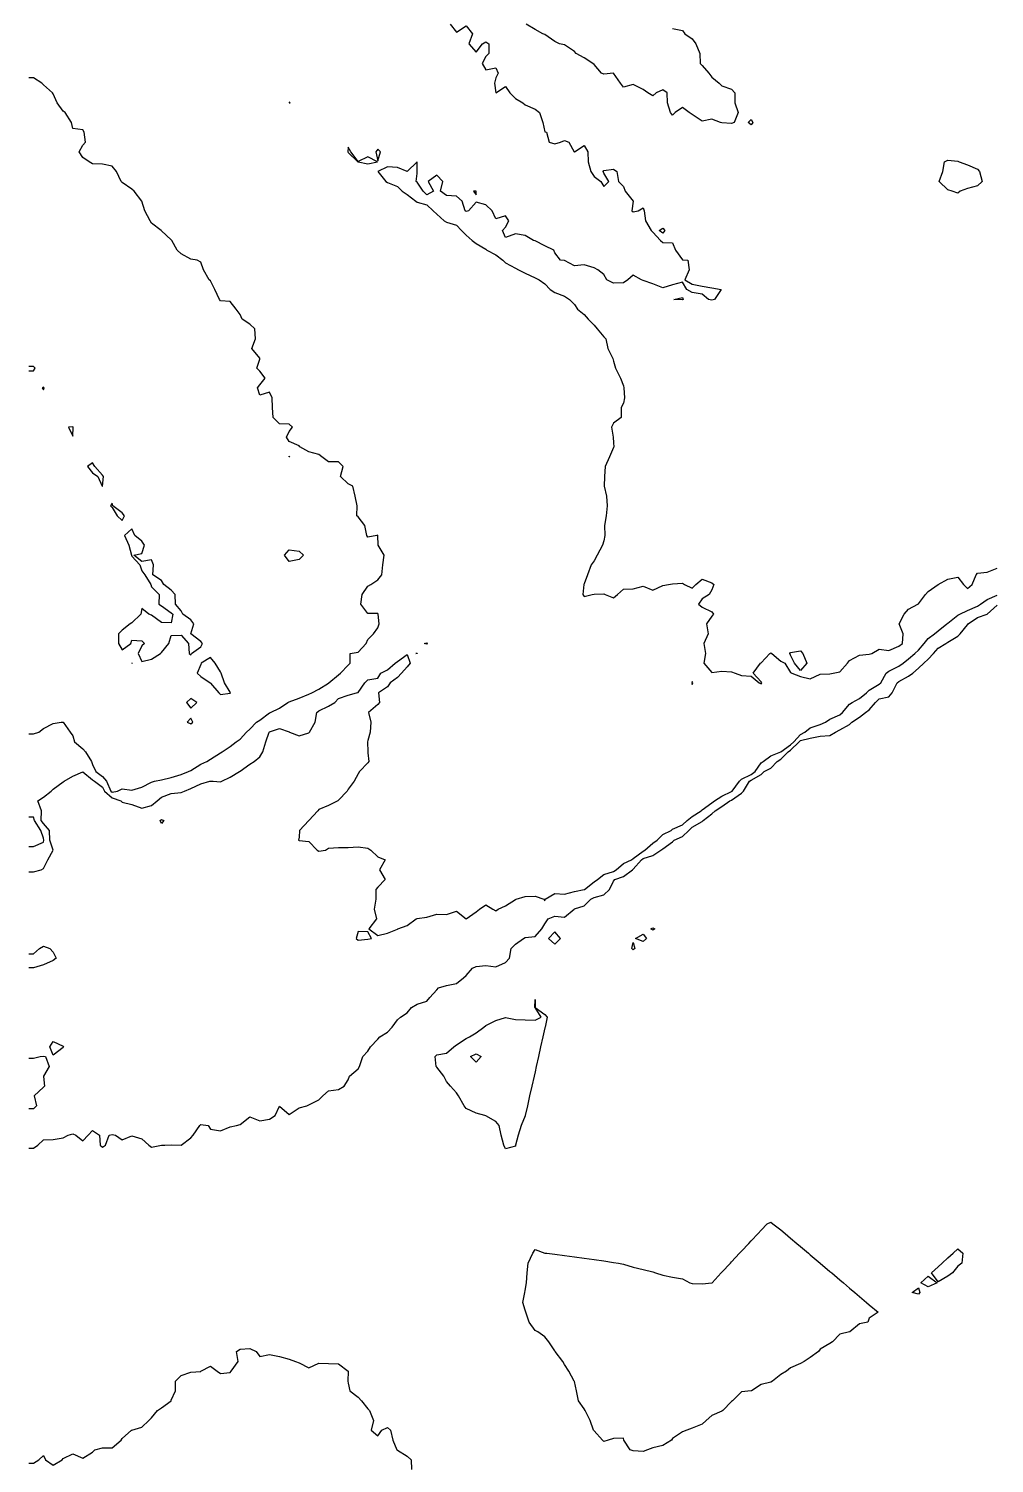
# Model space of a CAD drawing. Header units: metres. Extents: x 2681030 to 2681330, y 1246000 to 1246290.
# Drawn here: x 2681030 to 2681079.1, y 1246116.1 to 1246189 of the extents above; entities that cross this region are included whole.
import ezdxf

# ---------------------------------------------------------------- set-up
doc = ezdxf.new("R2010")
doc.units = ezdxf.units.M
doc.layers.add('BASIS_HOEHENLINIEN', color=8, linetype='Continuous')

msp = doc.modelspace()

# ---------------------------------------------------------------- linework, layer by layer
at = {"layer": 'BASIS_HOEHENLINIEN'}
for points in [[(2681051.434, 1246189.25, 0), (2681051.75, 1246188.844, 0), (2681052.25, 1246189.167, 0), (2681052.564, 1246188.75, 0), (2681052.386, 1246188.25, 0), (2681052.75, 1246187.828, 0), (2681053.086, 1246188.25, 0), (2681053.25, 1246188.343, 0), (2681053.406, 1246188.25, 0), (2681053.408, 1246187.75, 0), (2681053.25, 1246187.6, 0), (2681053.056, 1246187.25, 0), (2681053.25, 1246186.926, 0), (2681053.75, 1246187.022, 0), (2681053.87, 1246186.75, 0), (2681053.75, 1246186.509, 0), (2681053.689, 1246186.25, 0), (2681053.75, 1246185.757, 0), (2681054.25, 1246186.068, 0), (2681054.472, 1246185.75, 0), (2681054.75, 1246185.473, 0), (2681055.132, 1246185.25, 0), (2681055.25, 1246185.14, 0), (2681055.75, 1246184.929, 0), (2681055.981, 1246184.75, 0), (2681056.151, 1246184.25, 0), (2681056.25, 1246183.779, 0), (2681056.342, 1246183.75, 0), (2681056.472, 1246183.25, 0), (2681056.75, 1246183.165, 0), (2681057.038, 1246183.25, 0), (2681057.25, 1246183.334, 0), (2681057.478, 1246183.25, 0), (2681057.737, 1246182.75, 0), (2681057.75, 1246182.731, 0), (2681057.764, 1246182.75, 0), (2681058.25, 1246183.074, 0), (2681058.442, 1246182.75, 0), (2681058.459, 1246182.25, 0), (2681058.585, 1246181.75, 0), (2681058.75, 1246181.499, 0), (2681059.099, 1246181.25, 0), (2681059.25, 1246180.997, 0), (2681059.501, 1246181.25, 0), (2681059.25, 1246181.665, 0), (2681059.21, 1246181.75, 0), (2681059.25, 1246181.8, 0), (2681059.75, 1246181.868, 0), (2681059.903, 1246181.75, 0), (2681059.989, 1246181.25, 0), (2681060.25, 1246180.987, 0), (2681060.335, 1246180.75, 0), (2681060.736, 1246180.25, 0), (2681060.677, 1246179.75, 0), (2681060.75, 1246179.708, 0), (2681060.996, 1246179.75, 0), (2681061.25, 1246179.906, 0), (2681061.299, 1246179.75, 0), (2681061.366, 1246179.25, 0), (2681061.662, 1246178.75, 0), (2681061.75, 1246178.667, 0), (2681062.131, 1246178.25, 0), (2681062.25, 1246178.136, 0), (2681062.75, 1246178.135, 0), (2681062.903, 1246177.75, 0), (2681063.25, 1246177.266, 0), (2681063.53, 1246177.25, 0), (2681063.598, 1246176.75, 0), (2681063.371, 1246176.25, 0), (2681063.75, 1246176.018, 0), (2681064.25, 1246175.923, 0), (2681064.75, 1246175.845, 0), (2681065.219, 1246175.75, 0), (2681064.874, 1246175.25, 0), (2681064.75, 1246175.216, 0), (2681064.578, 1246175.25, 0), (2681064.25, 1246175.524, 0), (2681063.75, 1246175.597, 0), (2681063.47, 1246175.75, 0), (2681063.25, 1246176.12, 0), (2681062.75, 1246175.99, 0), (2681062.25, 1246175.847, 0), (2681061.75, 1246176.048, 0), (2681061.25, 1246176.213, 0), (2681061.166, 1246176.25, 0), (2681060.75, 1246176.485, 0), (2681060.476, 1246176.25, 0), (2681060.25, 1246176.089, 0), (2681059.75, 1246176.071, 0), (2681059.408, 1246176.25, 0), (2681059.25, 1246176.525, 0), (2681058.94, 1246176.75, 0), (2681058.75, 1246176.848, 0), (2681058.25, 1246177.009, 0), (2681057.75, 1246176.954, 0), (2681057.25, 1246177.221, 0), (2681057.052, 1246177.25, 0), (2681056.75, 1246177.611, 0), (2681056.699, 1246177.75, 0), (2681056.25, 1246177.976, 0), (2681055.75, 1246178.223, 0), (2681055.676, 1246178.25, 0), (2681055.25, 1246178.506, 0), (2681054.75, 1246178.59, 0), (2681054.25, 1246178.393, 0), (2681054.105, 1246178.75, 0), (2681054.25, 1246178.93, 0), (2681054.426, 1246179.25, 0), (2681054.25, 1246179.497, 0), (2681053.75, 1246179.356, 0), (2681053.57, 1246179.75, 0), (2681053.25, 1246180.068, 0), (2681052.75, 1246180.199, 0), (2681052.359, 1246179.75, 0), (2681052.25, 1246179.713, 0), (2681052.201, 1246179.75, 0), (2681052.038, 1246180.25, 0), (2681051.75, 1246180.497, 0), (2681051.25, 1246180.526, 0), (2681050.936, 1246180.75, 0), (2681051.059, 1246181.25, 0), (2681050.75, 1246181.567, 0), (2681050.32, 1246181.25, 0), (2681050.585, 1246180.75, 0), (2681050.25, 1246180.574, 0), (2681050.07, 1246180.75, 0), (2681049.75, 1246181.205, 0), (2681049.705, 1246181.25, 0), (2681049.75, 1246181.652, 0), (2681049.764, 1246181.75, 0), (2681049.754, 1246182.25, 0), (2681049.75, 1246182.251, 0), (2681049.748, 1246182.25, 0), (2681049.25, 1246181.754, 0), (2681048.75, 1246181.954, 0), (2681048.25, 1246181.986, 0), (2681047.75, 1246181.75, 0), (2681048.17, 1246181.25, 0), (2681048.25, 1246181.187, 0), (2681048.75, 1246180.99, 0), (2681048.995, 1246180.75, 0), (2681049.25, 1246180.577, 0), (2681049.685, 1246180.25, 0), (2681049.75, 1246180.188, 0), (2681050.25, 1246180.063, 0), (2681050.575, 1246179.75, 0), (2681050.75, 1246179.585, 0), (2681051.138, 1246179.25, 0), (2681051.25, 1246179.176, 0), (2681051.75, 1246179.033, 0), (2681052.015, 1246178.75, 0), (2681052.25, 1246178.515, 0), (2681052.552, 1246178.25, 0), (2681052.75, 1246178.094, 0), (2681053.25, 1246177.812, 0), (2681053.296, 1246177.75, 0), (2681053.75, 1246177.516, 0), (2681054.117, 1246177.25, 0), (2681054.25, 1246177.118, 0), (2681054.75, 1246176.846, 0), (2681054.902, 1246176.75, 0), (2681055.25, 1246176.587, 0), (2681055.75, 1246176.351, 0), (2681055.954, 1246176.25, 0), (2681056.25, 1246176.051, 0), (2681056.523, 1246175.75, 0), (2681056.75, 1246175.603, 0), (2681057.25, 1246175.422, 0), (2681057.502, 1246175.25, 0), (2681057.75, 1246174.986, 0), (2681057.912, 1246174.75, 0), (2681058.25, 1246174.478, 0), (2681058.451, 1246174.25, 0), (2681058.75, 1246173.942, 0), (2681058.914, 1246173.75, 0), (2681059.25, 1246173.353, 0), (2681059.357, 1246173.25, 0), (2681059.449, 1246172.75, 0), (2681059.709, 1246172.25, 0), (2681059.75, 1246172.112, 0), (2681059.84, 1246171.75, 0), (2681060.096, 1246171.25, 0), (2681060.25, 1246170.858, 0), (2681060.264, 1246170.75, 0), (2681060.304, 1246170.25, 0), (2681060.25, 1246169.978, 0), (2681060.127, 1246169.75, 0), (2681060.138, 1246169.25, 0), (2681059.75, 1246168.964, 0), (2681059.646, 1246168.75, 0), (2681059.725, 1246168.25, 0), (2681059.75, 1246167.955, 0), (2681059.767, 1246167.75, 0), (2681059.75, 1246167.722, 0), (2681059.534, 1246167.25, 0), (2681059.316, 1246166.75, 0), (2681059.291, 1246166.25, 0), (2681059.27, 1246165.75, 0), (2681059.385, 1246165.25, 0), (2681059.422, 1246164.75, 0), (2681059.371, 1246164.25, 0), (2681059.286, 1246163.75, 0), (2681059.307, 1246163.25, 0), (2681059.25, 1246162.976, 0), (2681059.183, 1246162.75, 0), (2681058.912, 1246162.25, 0), (2681058.75, 1246161.964, 0), (2681058.6, 1246161.75, 0), (2681058.424, 1246161.25, 0), (2681058.25, 1246160.794, 0), (2681058.236, 1246160.75, 0), (2681058.186, 1246160.25, 0), (2681058.25, 1246160.141, 0), (2681058.657, 1246160.25, 0), (2681058.75, 1246160.271, 0), (2681059.25, 1246160.278, 0), (2681059.325, 1246160.25, 0), (2681059.75, 1246160.071, 0), (2681059.945, 1246160.25, 0), (2681060.25, 1246160.509, 0), (2681060.75, 1246160.54, 0), (2681061.25, 1246160.664, 0), (2681061.75, 1246160.474, 0), (2681062.25, 1246160.707, 0), (2681062.543, 1246160.75, 0), (2681062.75, 1246160.783, 0), (2681063.25, 1246160.815, 0), (2681063.346, 1246160.75, 0), (2681063.75, 1246160.562, 0), (2681063.936, 1246160.75, 0), (2681064.25, 1246161.018, 0), (2681064.75, 1246160.847, 0), (2681064.846, 1246160.75, 0), (2681064.75, 1246160.476, 0), (2681064.608, 1246160.25, 0), (2681064.25, 1246160.031, 0), (2681064.056, 1246159.75, 0), (2681064.25, 1246159.61, 0), (2681064.75, 1246159.359, 0), (2681064.831, 1246159.25, 0), (2681064.75, 1246159.151, 0), (2681064.468, 1246158.75, 0), (2681064.563, 1246158.25, 0), (2681064.331, 1246157.75, 0), (2681064.424, 1246157.25, 0), (2681064.338, 1246156.75, 0), (2681064.75, 1246156.272, 0), (2681065.25, 1246156.34, 0), (2681065.75, 1246156.314, 0), (2681065.922, 1246156.25, 0), (2681066.25, 1246156.131, 0), (2681066.75, 1246156.091, 0), (2681067.15, 1246155.75, 0), (2681067.25, 1246155.71, 0), (2681067.279, 1246155.75, 0), (2681067.25, 1246155.809, 0), (2681066.849, 1246156.25, 0), (2681067.217, 1246156.75, 0), (2681067.25, 1246156.765, 0), (2681067.692, 1246157.25, 0), (2681067.75, 1246157.277, 0), (2681067.791, 1246157.25, 0), (2681068.25, 1246156.863, 0), (2681068.455, 1246156.75, 0), (2681068.75, 1246156.285, 0), (2681068.806, 1246156.25, 0), (2681069.25, 1246156.076, 0), (2681069.75, 1246155.962, 0), (2681070.25, 1246156.201, 0), (2681070.75, 1246156.216, 0), (2681070.912, 1246156.25, 0), (2681071.25, 1246156.313, 0), (2681071.634, 1246156.75, 0), (2681071.75, 1246156.883, 0), (2681072.25, 1246157.167, 0), (2681072.75, 1246157.204, 0), (2681072.875, 1246157.25, 0), (2681073.25, 1246157.464, 0), (2681073.75, 1246157.398, 0), (2681074.25, 1246157.618, 0), (2681074.445, 1246157.75, 0), (2681074.47, 1246158.25, 0), (2681074.27, 1246158.75, 0), (2681074.532, 1246159.25, 0), (2681074.75, 1246159.498, 0), (2681075.222, 1246159.75, 0), (2681075.25, 1246159.769, 0), (2681075.616, 1246160.25, 0), (2681075.75, 1246160.394, 0), (2681076.25, 1246160.75, 0), (2681076.25, 1246160.75, 0), (2681076.75, 1246161.025, 0), (2681077.25, 1246161.121, 0), (2681077.537, 1246160.75, 0), (2681077.75, 1246160.556, 0), (2681077.978, 1246160.75, 0), (2681078.182, 1246161.25, 0), (2681078.25, 1246161.339, 0), (2681078.75, 1246161.376, 0), (2681079.25, 1246161.578, 0)], [(2681065.875, 1246184.25, 0), (2681065.75, 1246184.194, 0), (2681065.25, 1246184.23, 0), (2681065.183, 1246184.25, 0), (2681064.75, 1246184.417, 0), (2681064.25, 1246184.311, 0), (2681063.75, 1246184.652, 0), (2681063.587, 1246184.75, 0), (2681063.25, 1246185.012, 0), (2681062.872, 1246184.75, 0), (2681062.75, 1246184.62, 0), (2681062.633, 1246184.75, 0), (2681062.48, 1246185.25, 0), (2681062.466, 1246185.75, 0), (2681062.25, 1246185.899, 0), (2681061.913, 1246185.75, 0), (2681061.75, 1246185.609, 0), (2681061.485, 1246185.75, 0), (2681061.25, 1246185.927, 0), (2681060.75, 1246186.186, 0), (2681060.25, 1246186.042, 0), (2681060.09, 1246186.25, 0), (2681059.75, 1246186.75, 0), (2681059.25, 1246186.71, 0), (2681059.123, 1246186.75, 0), (2681058.75, 1246187.193, 0), (2681058.685, 1246187.25, 0), (2681058.25, 1246187.531, 0), (2681057.843, 1246187.75, 0), (2681057.75, 1246187.852, 0), (2681057.25, 1246188.193, 0), (2681056.996, 1246188.25, 0), (2681056.75, 1246188.373, 0), (2681056.25, 1246188.716, 0), (2681056.144, 1246188.75, 0), (2681055.75, 1246188.983, 0), (2681055.294, 1246189.25, 0)], [(2681062.75, 1246189.018, 0), (2681063.25, 1246188.917, 0), (2681063.377, 1246188.75, 0), (2681063.75, 1246188.497, 0), (2681063.924, 1246188.25, 0), (2681064.138, 1246187.75, 0), (2681064.141, 1246187.25, 0), (2681064.25, 1246187.136, 0), (2681064.589, 1246186.75, 0), (2681064.75, 1246186.549, 0), (2681065.115, 1246186.25, 0), (2681065.25, 1246186.105, 0), (2681065.75, 1246185.933, 0), (2681065.909, 1246185.75, 0), (2681065.92, 1246185.25, 0), (2681066.09, 1246184.75, 0), (2681065.875, 1246184.25, 0)], [(2681030, 1246153.167, 0), (2681030.25, 1246153.167, 0), (2681030.508, 1246153.25, 0), (2681030.75, 1246153.439, 0), (2681031.25, 1246153.682, 0), (2681031.653, 1246153.75, 0), (2681031.75, 1246153.754, 0), (2681031.753, 1246153.75, 0), (2681032.102, 1246153.25, 0), (2681032.25, 1246153.052, 0), (2681032.329, 1246152.75, 0), (2681032.75, 1246152.403, 0), (2681032.888, 1246152.25, 0), (2681033.194, 1246151.75, 0), (2681033.25, 1246151.609, 0), (2681033.41, 1246151.25, 0), (2681033.75, 1246150.991, 0), (2681033.955, 1246150.75, 0), (2681034.181, 1246150.25, 0), (2681034.25, 1246150.191, 0), (2681034.524, 1246150.25, 0), (2681034.75, 1246150.366, 0), (2681035.25, 1246150.29, 0), (2681035.75, 1246150.458, 0), (2681036.25, 1246150.707, 0), (2681036.402, 1246150.75, 0), (2681036.75, 1246150.828, 0), (2681037.25, 1246150.936, 0), (2681037.75, 1246151.086, 0), (2681038.136, 1246151.25, 0), (2681038.25, 1246151.305, 0), (2681038.75, 1246151.611, 0), (2681039.065, 1246151.75, 0), (2681039.25, 1246151.875, 0), (2681039.75, 1246152.194, 0), (2681039.835, 1246152.25, 0), (2681040.25, 1246152.524, 0), (2681040.56, 1246152.75, 0), (2681040.75, 1246152.896, 0), (2681041.08, 1246153.25, 0), (2681041.25, 1246153.398, 0), (2681041.594, 1246153.75, 0), (2681041.75, 1246153.858, 0), (2681042.25, 1246154.233, 0), (2681042.292, 1246154.25, 0), (2681042.75, 1246154.474, 0), (2681043.187, 1246154.75, 0), (2681043.25, 1246154.793, 0), (2681043.75, 1246154.981, 0), (2681044.25, 1246155.182, 0), (2681044.397, 1246155.25, 0), (2681044.75, 1246155.441, 0), (2681045.25, 1246155.737, 0), (2681045.272, 1246155.75, 0), (2681045.75, 1246156.162, 0), (2681045.859, 1246156.25, 0), (2681046.25, 1246156.645, 0), (2681046.353, 1246156.75, 0), (2681046.357, 1246157.25, 0), (2681046.75, 1246157.322, 0), (2681047.161, 1246157.75, 0), (2681047.25, 1246157.954, 0), (2681047.541, 1246158.25, 0), (2681047.75, 1246158.547, 0), (2681047.823, 1246158.75, 0), (2681047.771, 1246159.25, 0), (2681047.75, 1246159.275, 0), (2681047.25, 1246159.288, 0), (2681046.897, 1246159.75, 0), (2681046.961, 1246160.25, 0), (2681047.25, 1246160.676, 0), (2681047.399, 1246160.75, 0), (2681047.75, 1246160.985, 0), (2681047.96, 1246161.25, 0), (2681048.005, 1246161.75, 0), (2681048.073, 1246162.25, 0), (2681047.77, 1246162.75, 0), (2681047.755, 1246163.25, 0), (2681047.75, 1246163.257, 0), (2681047.714, 1246163.25, 0), (2681047.25, 1246163.157, 0), (2681047.189, 1246163.25, 0), (2681047.089, 1246163.75, 0), (2681046.75, 1246164.191, 0), (2681046.68, 1246164.25, 0), (2681046.713, 1246164.75, 0), (2681046.598, 1246165.25, 0), (2681046.48, 1246165.75, 0), (2681046.25, 1246165.876, 0), (2681045.864, 1246166.25, 0), (2681046.001, 1246166.75, 0), (2681045.75, 1246166.985, 0), (2681045.25, 1246166.993, 0), (2681044.9, 1246167.25, 0), (2681044.75, 1246167.369, 0), (2681044.25, 1246167.502, 0), (2681043.785, 1246167.75, 0), (2681043.75, 1246167.804, 0), (2681043.25, 1246168.031, 0), (2681043.111, 1246168.25, 0), (2681043.25, 1246168.533, 0), (2681043.416, 1246168.75, 0), (2681043.25, 1246168.91, 0), (2681042.75, 1246168.93, 0), (2681042.425, 1246169.25, 0), (2681042.397, 1246169.75, 0), (2681042.375, 1246170.25, 0), (2681042.25, 1246170.529, 0), (2681041.75, 1246170.385, 0), (2681041.644, 1246170.75, 0), (2681041.75, 1246170.901, 0), (2681042.027, 1246171.25, 0), (2681041.75, 1246171.609, 0), (2681041.61, 1246171.75, 0), (2681041.75, 1246172.215, 0), (2681041.757, 1246172.25, 0), (2681041.75, 1246172.266, 0), (2681041.345, 1246172.75, 0), (2681041.54, 1246173.25, 0), (2681041.506, 1246173.75, 0), (2681041.25, 1246173.994, 0), (2681040.851, 1246174.25, 0), (2681040.75, 1246174.488, 0), (2681040.546, 1246174.75, 0), (2681040.25, 1246175.137, 0), (2681039.75, 1246175.17, 0), (2681039.704, 1246175.25, 0), (2681039.467, 1246175.75, 0), (2681039.25, 1246176.188, 0), (2681039.172, 1246176.25, 0), (2681038.893, 1246176.75, 0), (2681038.75, 1246177.138, 0), (2681038.565, 1246177.25, 0), (2681038.25, 1246177.304, 0), (2681037.75, 1246177.574, 0), (2681037.546, 1246177.75, 0), (2681037.274, 1246178.25, 0), (2681037.25, 1246178.273, 0), (2681036.75, 1246178.742, 0), (2681036.74, 1246178.75, 0), (2681036.25, 1246179.126, 0), (2681036.172, 1246179.25, 0), (2681035.899, 1246179.75, 0), (2681035.751, 1246180.25, 0), (2681035.75, 1246180.253, 0), (2681035.368, 1246180.75, 0), (2681035.25, 1246180.862, 0), (2681034.75, 1246181.195, 0), (2681034.696, 1246181.25, 0), (2681034.466, 1246181.75, 0), (2681034.25, 1246182.026, 0), (2681033.75, 1246182.131, 0), (2681033.25, 1246182.148, 0), (2681033.071, 1246182.25, 0), (2681032.75, 1246182.473, 0), (2681032.574, 1246182.75, 0), (2681032.75, 1246183.096, 0), (2681032.897, 1246183.25, 0), (2681032.815, 1246183.75, 0), (2681032.75, 1246183.876, 0), (2681032.25, 1246183.941, 0), (2681032.181, 1246184.25, 0), (2681031.855, 1246184.75, 0), (2681031.75, 1246184.825, 0), (2681031.44, 1246185.25, 0), (2681031.25, 1246185.708, 0), (2681031.204, 1246185.75, 0), (2681030.75, 1246186.158, 0), (2681030.669, 1246186.25, 0), (2681030.25, 1246186.516, 0), (2681030, 1246186.516, 0)], [(2681043.25, 1246185.238, 0), (2681043.297, 1246185.25, 0), (2681043.25, 1246185.275, 0), (2681043.24, 1246185.25, 0), (2681043.25, 1246185.238, 0)], [(2681066.833, 1246184.25, 0), (2681066.75, 1246184.128, 0), (2681066.589, 1246184.25, 0), (2681066.75, 1246184.399, 0), (2681066.833, 1246184.25, 0)], [(2681047.25, 1246182.15, 0), (2681047.735, 1246182.25, 0), (2681047.25, 1246182.493, 0), (2681046.75, 1246182.27, 0), (2681046.377, 1246182.75, 0), (2681046.25, 1246182.987, 0), (2681046.225, 1246182.75, 0), (2681046.25, 1246182.724, 0), (2681046.747, 1246182.25, 0), (2681046.75, 1246182.247, 0), (2681047.25, 1246182.15, 0)], [(2681047.75, 1246182.303, 0), (2681047.899, 1246182.75, 0), (2681047.75, 1246182.884, 0), (2681047.654, 1246182.75, 0), (2681047.75, 1246182.303, 0)], [(2681077.366, 1246180.75, 0), (2681077.25, 1246180.651, 0), (2681076.972, 1246180.75, 0), (2681076.75, 1246180.828, 0), (2681076.312, 1246181.25, 0), (2681076.493, 1246181.75, 0), (2681076.567, 1246182.25, 0), (2681076.75, 1246182.332, 0), (2681077.25, 1246182.282, 0), (2681077.318, 1246182.25, 0), (2681077.75, 1246182.085, 0), (2681078.25, 1246181.867, 0), (2681078.347, 1246181.75, 0), (2681078.485, 1246181.25, 0), (2681078.25, 1246181.024, 0), (2681077.75, 1246180.884, 0), (2681077.366, 1246180.75, 0)], [(2681052.75, 1246180.568, 0), (2681052.764, 1246180.75, 0), (2681052.75, 1246180.762, 0), (2681052.627, 1246180.75, 0), (2681052.75, 1246180.568, 0)], [(2681062.345, 1246178.75, 0), (2681062.25, 1246178.62, 0), (2681062.071, 1246178.75, 0), (2681062.25, 1246178.878, 0), (2681062.345, 1246178.75, 0)], [(2681063.29, 1246175.25, 0), (2681063.25, 1246175.221, 0), (2681062.806, 1246175.25, 0), (2681063.25, 1246175.35, 0), (2681063.29, 1246175.25, 0)], [(2681030, 1246171.622, 0), (2681030.25, 1246171.622, 0), (2681030.322, 1246171.75, 0), (2681030.25, 1246171.836, 0), (2681030, 1246171.836, 0)], [(2681030.75, 1246170.65, 0), (2681030.789, 1246170.75, 0), (2681030.75, 1246170.791, 0), (2681030.684, 1246170.75, 0), (2681030.75, 1246170.65, 0)], [(2681032.25, 1246168.292, 0), (2681032.265, 1246168.75, 0), (2681032.25, 1246168.764, 0), (2681032.019, 1246168.75, 0), (2681032.25, 1246168.292, 0)], [(2681033.75, 1246165.745, 0), (2681033.752, 1246165.75, 0), (2681033.797, 1246166.25, 0), (2681033.75, 1246166.312, 0), (2681033.368, 1246166.75, 0), (2681033.25, 1246166.935, 0), (2681032.996, 1246166.75, 0), (2681033.25, 1246166.43, 0), (2681033.525, 1246166.25, 0), (2681033.742, 1246165.75, 0), (2681033.75, 1246165.745, 0)], [(2681043.273, 1246167.25, 0), (2681043.25, 1246167.239, 0), (2681043.244, 1246167.25, 0), (2681043.25, 1246167.275, 0), (2681043.273, 1246167.25, 0)], [(2681034.75, 1246164.001, 0), (2681034.865, 1246164.25, 0), (2681034.75, 1246164.404, 0), (2681034.286, 1246164.75, 0), (2681034.25, 1246164.886, 0), (2681034.159, 1246164.75, 0), (2681034.25, 1246164.674, 0), (2681034.497, 1246164.25, 0), (2681034.75, 1246164.001, 0)], [(2681038.25, 1246157.178, 0), (2681038.287, 1246157.25, 0), (2681038.75, 1246157.577, 0), (2681038.846, 1246157.75, 0), (2681038.75, 1246157.852, 0), (2681038.254, 1246158.25, 0), (2681038.396, 1246158.75, 0), (2681038.25, 1246158.95, 0), (2681037.834, 1246159.25, 0), (2681037.75, 1246159.414, 0), (2681037.463, 1246159.75, 0), (2681037.447, 1246160.25, 0), (2681037.25, 1246160.469, 0), (2681036.872, 1246160.75, 0), (2681036.75, 1246160.965, 0), (2681036.318, 1246161.25, 0), (2681036.354, 1246161.75, 0), (2681036.25, 1246162.004, 0), (2681035.75, 1246161.93, 0), (2681035.349, 1246162.25, 0), (2681035.75, 1246162.327, 0), (2681035.897, 1246162.75, 0), (2681035.75, 1246162.965, 0), (2681035.395, 1246163.25, 0), (2681035.25, 1246163.58, 0), (2681034.876, 1246163.25, 0), (2681035.091, 1246162.75, 0), (2681035.226, 1246162.25, 0), (2681035.25, 1246162.199, 0), (2681035.648, 1246161.75, 0), (2681035.75, 1246161.446, 0), (2681035.905, 1246161.25, 0), (2681036.213, 1246160.75, 0), (2681036.25, 1246160.628, 0), (2681036.641, 1246160.25, 0), (2681036.62, 1246159.75, 0), (2681036.75, 1246159.674, 0), (2681037.25, 1246159.31, 0), (2681037.336, 1246159.25, 0), (2681037.25, 1246158.812, 0), (2681036.75, 1246158.816, 0), (2681036.25, 1246159.197, 0), (2681036.11, 1246159.25, 0), (2681035.75, 1246159.527, 0), (2681035.703, 1246159.25, 0), (2681035.25, 1246158.803, 0), (2681035.165, 1246158.75, 0), (2681034.75, 1246158.436, 0), (2681034.569, 1246158.25, 0), (2681034.567, 1246157.75, 0), (2681034.75, 1246157.427, 0), (2681035.192, 1246157.75, 0), (2681035.25, 1246157.921, 0), (2681035.75, 1246157.887, 0), (2681035.889, 1246157.75, 0), (2681035.75, 1246157.642, 0), (2681035.562, 1246157.25, 0), (2681035.75, 1246156.833, 0), (2681036.25, 1246156.95, 0), (2681036.707, 1246157.25, 0), (2681036.75, 1246157.296, 0), (2681037.132, 1246157.75, 0), (2681037.25, 1246158.159, 0), (2681037.75, 1246158.183, 0), (2681038.131, 1246157.75, 0), (2681038.165, 1246157.25, 0), (2681038.25, 1246157.178, 0)], [(2681043.978, 1246162.25, 0), (2681043.75, 1246162.034, 0), (2681043.25, 1246161.923, 0), (2681043.004, 1246162.25, 0), (2681043.25, 1246162.518, 0), (2681043.75, 1246162.455, 0), (2681043.978, 1246162.25, 0)], [(2681030, 1246146.138, 0), (2681030.25, 1246146.138, 0), (2681030.627, 1246146.25, 0), (2681030.75, 1246146.306, 0), (2681030.969, 1246146.75, 0), (2681031.239, 1246147.25, 0), (2681031.073, 1246147.75, 0), (2681031.055, 1246148.25, 0), (2681030.75, 1246148.598, 0), (2681030.637, 1246148.75, 0), (2681030.652, 1246149.25, 0), (2681030.469, 1246149.75, 0), (2681030.75, 1246149.937, 0), (2681031.14, 1246150.25, 0), (2681031.25, 1246150.353, 0), (2681031.75, 1246150.718, 0), (2681031.808, 1246150.75, 0), (2681032.25, 1246151.017, 0), (2681032.75, 1246151.221, 0), (2681033.25, 1246150.815, 0), (2681033.342, 1246150.75, 0), (2681033.75, 1246150.443, 0), (2681033.852, 1246150.25, 0), (2681034.25, 1246149.909, 0), (2681034.688, 1246149.75, 0), (2681034.75, 1246149.692, 0), (2681035.25, 1246149.563, 0), (2681035.75, 1246149.383, 0), (2681036.25, 1246149.512, 0), (2681036.542, 1246149.75, 0), (2681036.75, 1246149.938, 0), (2681037.25, 1246150.124, 0), (2681037.75, 1246150.177, 0), (2681037.929, 1246150.25, 0), (2681038.25, 1246150.389, 0), (2681038.75, 1246150.623, 0), (2681039.212, 1246150.75, 0), (2681039.25, 1246150.758, 0), (2681039.377, 1246150.75, 0), (2681039.75, 1246150.72, 0), (2681039.83, 1246150.75, 0), (2681040.25, 1246150.955, 0), (2681040.722, 1246151.25, 0), (2681040.75, 1246151.269, 0), (2681041.25, 1246151.611, 0), (2681041.46, 1246151.75, 0), (2681041.75, 1246151.987, 0), (2681041.915, 1246152.25, 0), (2681042.064, 1246152.75, 0), (2681042.235, 1246153.25, 0), (2681042.25, 1246153.265, 0), (2681042.75, 1246153.437, 0), (2681043.25, 1246153.256, 0), (2681043.265, 1246153.25, 0), (2681043.75, 1246153.067, 0), (2681044.25, 1246153.218, 0), (2681044.273, 1246153.25, 0), (2681044.566, 1246153.75, 0), (2681044.662, 1246154.25, 0), (2681044.75, 1246154.327, 0), (2681045.25, 1246154.564, 0), (2681045.575, 1246154.75, 0), (2681045.75, 1246154.957, 0), (2681046.25, 1246155.131, 0), (2681046.669, 1246155.25, 0), (2681046.75, 1246155.271, 0), (2681047.092, 1246155.75, 0), (2681047.25, 1246155.901, 0), (2681047.75, 1246155.992, 0), (2681047.915, 1246156.25, 0), (2681048.25, 1246156.42, 0), (2681048.638, 1246156.75, 0), (2681048.75, 1246156.835, 0), (2681049.25, 1246157.187, 0), (2681049.4, 1246156.75, 0), (2681049.25, 1246156.574, 0), (2681048.957, 1246156.25, 0), (2681048.75, 1246156.018, 0), (2681048.38, 1246155.75, 0), (2681048.25, 1246155.553, 0), (2681047.797, 1246155.25, 0), (2681047.842, 1246154.75, 0), (2681047.75, 1246154.656, 0), (2681047.29, 1246154.25, 0), (2681047.399, 1246153.75, 0), (2681047.366, 1246153.25, 0), (2681047.25, 1246152.826, 0), (2681047.228, 1246152.75, 0), (2681047.245, 1246152.25, 0), (2681047.25, 1246152.198, 0), (2681047.294, 1246151.75, 0), (2681047.25, 1246151.683, 0), (2681046.822, 1246151.25, 0), (2681046.75, 1246151.13, 0), (2681046.559, 1246150.75, 0), (2681046.25, 1246150.342, 0), (2681046.2, 1246150.25, 0), (2681045.75, 1246149.791, 0), (2681045.719, 1246149.75, 0), (2681045.25, 1246149.525, 0), (2681044.75, 1246149.306, 0), (2681044.698, 1246149.25, 0), (2681044.25, 1246148.758, 0), (2681044.242, 1246148.75, 0), (2681043.768, 1246148.25, 0), (2681043.75, 1246147.911, 0), (2681043.723, 1246147.75, 0), (2681043.75, 1246147.738, 0), (2681044.25, 1246147.688, 0), (2681044.667, 1246147.25, 0), (2681044.75, 1246147.187, 0), (2681045.095, 1246147.25, 0), (2681045.25, 1246147.343, 0), (2681045.75, 1246147.38, 0), (2681046.25, 1246147.388, 0), (2681046.75, 1246147.423, 0), (2681047.25, 1246147.355, 0), (2681047.399, 1246147.25, 0), (2681047.75, 1246146.907, 0), (2681048.129, 1246146.75, 0), (2681047.842, 1246146.25, 0), (2681048.134, 1246145.75, 0), (2681047.75, 1246145.367, 0), (2681047.656, 1246145.25, 0), (2681047.651, 1246144.75, 0), (2681047.562, 1246144.25, 0), (2681047.694, 1246143.75, 0), (2681047.298, 1246143.25, 0), (2681047.75, 1246142.9, 0), (2681048.25, 1246143.026, 0), (2681048.75, 1246143.236, 0), (2681048.774, 1246143.25, 0), (2681049.25, 1246143.423, 0), (2681049.714, 1246143.75, 0), (2681049.75, 1246143.778, 0), (2681050.25, 1246143.836, 0), (2681050.75, 1246143.998, 0), (2681051.25, 1246143.967, 0), (2681051.75, 1246144.149, 0), (2681052.25, 1246143.756, 0), (2681052.75, 1246144.11, 0), (2681052.934, 1246144.25, 0), (2681053.25, 1246144.465, 0), (2681053.604, 1246144.25, 0), (2681053.75, 1246144.168, 0), (2681053.874, 1246144.25, 0), (2681054.25, 1246144.408, 0), (2681054.75, 1246144.734, 0), (2681054.793, 1246144.75, 0), (2681055.25, 1246144.885, 0), (2681055.75, 1246144.905, 0), (2681056.198, 1246144.75, 0), (2681056.25, 1246144.678, 0), (2681056.272, 1246144.75, 0), (2681056.75, 1246145.048, 0), (2681057.25, 1246145.013, 0), (2681057.75, 1246145.14, 0), (2681058.25, 1246145.24, 0), (2681058.265, 1246145.25, 0), (2681058.75, 1246145.63, 0), (2681058.933, 1246145.75, 0), (2681059.25, 1246146.012, 0), (2681059.75, 1246146.165, 0), (2681059.883, 1246146.25, 0), (2681060.25, 1246146.57, 0), (2681060.66, 1246146.75, 0), (2681060.75, 1246146.828, 0), (2681061.25, 1246147.203, 0), (2681061.336, 1246147.25, 0), (2681061.75, 1246147.608, 0), (2681061.963, 1246147.75, 0), (2681062.25, 1246148.05, 0), (2681062.677, 1246148.25, 0), (2681062.75, 1246148.313, 0), (2681063.25, 1246148.537, 0), (2681063.483, 1246148.75, 0), (2681063.75, 1246148.965, 0), (2681064.206, 1246149.25, 0), (2681064.25, 1246149.296, 0), (2681064.75, 1246149.66, 0), (2681064.881, 1246149.75, 0), (2681065.25, 1246149.996, 0), (2681065.75, 1246150.234, 0), (2681065.769, 1246150.25, 0), (2681066.146, 1246150.75, 0), (2681066.25, 1246150.856, 0), (2681066.75, 1246151.095, 0), (2681066.942, 1246151.25, 0), (2681067.25, 1246151.692, 0), (2681067.361, 1246151.75, 0), (2681067.75, 1246152.035, 0), (2681068.25, 1246152.244, 0), (2681068.256, 1246152.25, 0), (2681068.75, 1246152.597, 0), (2681068.913, 1246152.75, 0), (2681069.25, 1246153.129, 0), (2681069.48, 1246153.25, 0), (2681069.75, 1246153.462, 0), (2681070.25, 1246153.63, 0), (2681070.521, 1246153.75, 0), (2681070.75, 1246153.913, 0), (2681071.25, 1246154.127, 0), (2681071.393, 1246154.25, 0), (2681071.75, 1246154.677, 0), (2681071.871, 1246154.75, 0), (2681072.25, 1246154.952, 0), (2681072.6, 1246155.25, 0), (2681072.75, 1246155.374, 0), (2681073.25, 1246155.683, 0), (2681073.329, 1246155.75, 0), (2681073.608, 1246156.25, 0), (2681073.75, 1246156.352, 0), (2681074.25, 1246156.597, 0), (2681074.481, 1246156.75, 0), (2681074.75, 1246156.972, 0), (2681075.061, 1246157.25, 0), (2681075.25, 1246157.414, 0), (2681075.545, 1246157.75, 0), (2681075.75, 1246158.007, 0), (2681076.074, 1246158.25, 0), (2681076.25, 1246158.392, 0), (2681076.698, 1246158.75, 0), (2681076.75, 1246158.787, 0), (2681077.25, 1246159.188, 0), (2681077.348, 1246159.25, 0), (2681077.75, 1246159.436, 0), (2681078.25, 1246159.659, 0), (2681078.407, 1246159.75, 0), (2681078.75, 1246159.99, 0), (2681079.25, 1246160.214, 0)], [(2681030, 1246132.087, 0), (2681030.25, 1246132.087, 0), (2681030.469, 1246132.25, 0), (2681030.75, 1246132.524, 0), (2681031.25, 1246132.537, 0), (2681031.75, 1246132.619, 0), (2681032.002, 1246132.75, 0), (2681032.25, 1246132.821, 0), (2681032.404, 1246132.75, 0), (2681032.75, 1246132.465, 0), (2681033.02, 1246132.75, 0), (2681033.25, 1246132.985, 0), (2681033.606, 1246132.75, 0), (2681033.627, 1246132.25, 0), (2681033.75, 1246132.149, 0), (2681033.898, 1246132.25, 0), (2681034.09, 1246132.75, 0), (2681034.25, 1246132.797, 0), (2681034.418, 1246132.75, 0), (2681034.75, 1246132.522, 0), (2681035.25, 1246132.727, 0), (2681035.75, 1246132.576, 0), (2681036.114, 1246132.25, 0), (2681036.25, 1246132.139, 0), (2681036.75, 1246132.238, 0), (2681036.93, 1246132.25, 0), (2681037.25, 1246132.269, 0), (2681037.75, 1246132.253, 0), (2681038.25, 1246132.626, 0), (2681038.359, 1246132.75, 0), (2681038.7, 1246133.25, 0), (2681038.75, 1246133.294, 0), (2681039.132, 1246133.25, 0), (2681039.25, 1246133.062, 0), (2681039.75, 1246132.98, 0), (2681040.25, 1246133.176, 0), (2681040.569, 1246133.25, 0), (2681040.75, 1246133.297, 0), (2681041.25, 1246133.684, 0), (2681041.75, 1246133.486, 0), (2681042.25, 1246133.576, 0), (2681042.543, 1246133.75, 0), (2681042.75, 1246134.232, 0), (2681043.25, 1246133.813, 0), (2681043.75, 1246134.138, 0), (2681044.14, 1246134.25, 0), (2681044.25, 1246134.302, 0), (2681044.75, 1246134.557, 0), (2681044.966, 1246134.75, 0), (2681045.25, 1246135.012, 0), (2681045.75, 1246135.07, 0), (2681046.047, 1246135.25, 0), (2681046.25, 1246135.572, 0), (2681046.31, 1246135.75, 0), (2681046.75, 1246136.126, 0), (2681046.826, 1246136.25, 0), (2681046.999, 1246136.75, 0), (2681047.25, 1246137.03, 0), (2681047.38, 1246137.25, 0), (2681047.75, 1246137.63, 0), (2681047.857, 1246137.75, 0), (2681048.25, 1246137.998, 0), (2681048.485, 1246138.25, 0), (2681048.75, 1246138.625, 0), (2681048.913, 1246138.75, 0), (2681049.25, 1246138.971, 0), (2681049.476, 1246139.25, 0), (2681049.75, 1246139.408, 0), (2681050.25, 1246139.573, 0), (2681050.405, 1246139.75, 0), (2681050.75, 1246140.143, 0), (2681050.849, 1246140.25, 0), (2681051.25, 1246140.372, 0), (2681051.75, 1246140.46, 0), (2681052.11, 1246140.75, 0), (2681052.25, 1246140.867, 0), (2681052.573, 1246141.25, 0), (2681052.75, 1246141.336, 0), (2681053.25, 1246141.378, 0), (2681053.75, 1246141.315, 0), (2681054.25, 1246141.537, 0), (2681054.461, 1246141.75, 0), (2681054.539, 1246142.25, 0), (2681054.75, 1246142.472, 0), (2681055.168, 1246142.75, 0), (2681055.25, 1246142.799, 0), (2681055.75, 1246142.855, 0), (2681056.091, 1246143.25, 0), (2681056.25, 1246143.506, 0), (2681056.416, 1246143.75, 0), (2681056.75, 1246143.885, 0), (2681057.25, 1246143.844, 0), (2681057.738, 1246144.25, 0), (2681057.75, 1246144.259, 0), (2681058.25, 1246144.421, 0), (2681058.588, 1246144.75, 0), (2681058.75, 1246144.842, 0), (2681059.25, 1246144.972, 0), (2681059.531, 1246145.25, 0), (2681059.75, 1246145.675, 0), (2681059.816, 1246145.75, 0), (2681060.25, 1246145.91, 0), (2681060.705, 1246146.25, 0), (2681060.75, 1246146.273, 0), (2681061.173, 1246146.75, 0), (2681061.25, 1246146.815, 0), (2681061.75, 1246146.973, 0), (2681062.152, 1246147.25, 0), (2681062.25, 1246147.315, 0), (2681062.75, 1246147.669, 0), (2681062.832, 1246147.75, 0), (2681063.25, 1246147.939, 0), (2681063.572, 1246148.25, 0), (2681063.75, 1246148.414, 0), (2681064.25, 1246148.702, 0), (2681064.296, 1246148.75, 0), (2681064.75, 1246149.089, 0), (2681064.914, 1246149.25, 0), (2681065.25, 1246149.459, 0), (2681065.662, 1246149.75, 0), (2681065.75, 1246149.796, 0), (2681066.25, 1246150.148, 0), (2681066.359, 1246150.25, 0), (2681066.658, 1246150.75, 0), (2681066.75, 1246150.804, 0), (2681067.25, 1246151.102, 0), (2681067.406, 1246151.25, 0), (2681067.75, 1246151.424, 0), (2681068.068, 1246151.75, 0), (2681068.25, 1246151.877, 0), (2681068.629, 1246152.25, 0), (2681068.75, 1246152.335, 0), (2681069.19, 1246152.75, 0), (2681069.25, 1246152.818, 0), (2681069.75, 1246152.946, 0), (2681070.25, 1246153.039, 0), (2681070.75, 1246153.082, 0), (2681071.024, 1246153.25, 0), (2681071.25, 1246153.368, 0), (2681071.75, 1246153.639, 0), (2681071.868, 1246153.75, 0), (2681072.25, 1246154.011, 0), (2681072.562, 1246154.25, 0), (2681072.75, 1246154.386, 0), (2681073.059, 1246154.75, 0), (2681073.25, 1246154.937, 0), (2681073.75, 1246155.038, 0), (2681073.922, 1246155.25, 0), (2681074.17, 1246155.75, 0), (2681074.25, 1246155.825, 0), (2681074.75, 1246156.087, 0), (2681074.959, 1246156.25, 0), (2681075.25, 1246156.493, 0), (2681075.516, 1246156.75, 0), (2681075.75, 1246156.953, 0), (2681076.011, 1246157.25, 0), (2681076.25, 1246157.514, 0), (2681076.638, 1246157.75, 0), (2681076.75, 1246157.827, 0), (2681077.25, 1246158.126, 0), (2681077.368, 1246158.25, 0), (2681077.75, 1246158.711, 0), (2681077.782, 1246158.75, 0), (2681078.25, 1246159.081, 0), (2681078.743, 1246159.25, 0), (2681078.75, 1246159.252, 0), (2681079.25, 1246159.709, 0)], [(2681049.753, 1246157.25, 0), (2681049.75, 1246157.246, 0), (2681049.686, 1246157.25, 0), (2681049.75, 1246157.271, 0), (2681049.753, 1246157.25, 0)], [(2681050.274, 1246157.75, 0), (2681050.25, 1246157.725, 0), (2681050.118, 1246157.75, 0), (2681050.25, 1246157.794, 0), (2681050.274, 1246157.75, 0)], [(2681069.571, 1246156.75, 0), (2681069.25, 1246156.385, 0), (2681068.941, 1246156.75, 0), (2681068.75, 1246157.154, 0), (2681068.705, 1246157.25, 0), (2681068.75, 1246157.304, 0), (2681069.25, 1246157.38, 0), (2681069.366, 1246157.25, 0), (2681069.571, 1246156.75, 0)], [(2681035.25, 1246156.745, 0), (2681035.269, 1246156.75, 0), (2681035.25, 1246156.752, 0), (2681035.248, 1246156.75, 0), (2681035.25, 1246156.745, 0)], [(2681040.25, 1246155.233, 0), (2681040.259, 1246155.25, 0), (2681040.25, 1246155.276, 0), (2681039.953, 1246155.75, 0), (2681039.796, 1246156.25, 0), (2681039.75, 1246156.32, 0), (2681039.479, 1246156.75, 0), (2681039.25, 1246157.047, 0), (2681038.767, 1246156.75, 0), (2681038.75, 1246156.68, 0), (2681038.569, 1246156.25, 0), (2681038.75, 1246156.069, 0), (2681039.236, 1246155.75, 0), (2681039.25, 1246155.739, 0), (2681039.665, 1246155.25, 0), (2681039.75, 1246155.155, 0), (2681040.25, 1246155.233, 0)], [(2681063.75, 1246155.662, 0), (2681063.784, 1246155.75, 0), (2681063.75, 1246155.819, 0), (2681063.717, 1246155.75, 0), (2681063.75, 1246155.662, 0)], [(2681038.25, 1246154.471, 0), (2681038.549, 1246154.75, 0), (2681038.25, 1246154.953, 0), (2681038.033, 1246154.75, 0), (2681038.25, 1246154.471, 0)], [(2681038.25, 1246153.671, 0), (2681038.343, 1246153.75, 0), (2681038.25, 1246153.957, 0), (2681038.061, 1246153.75, 0), (2681038.25, 1246153.671, 0)], [(2681030, 1246147.441, 0), (2681030.25, 1246147.441, 0), (2681030.75, 1246147.661, 0), (2681030.77, 1246147.75, 0), (2681030.75, 1246147.856, 0), (2681030.612, 1246148.25, 0), (2681030.295, 1246148.75, 0), (2681030.25, 1246148.926, 0), (2681030, 1246148.926, 0)], [(2681036.867, 1246148.75, 0), (2681036.75, 1246148.605, 0), (2681036.693, 1246148.75, 0), (2681036.75, 1246148.806, 0), (2681036.867, 1246148.75, 0)], [(2681047.25, 1246142.713, 0), (2681047.426, 1246142.75, 0), (2681047.25, 1246143.093, 0), (2681046.75, 1246143.105, 0), (2681046.657, 1246142.75, 0), (2681046.75, 1246142.668, 0), (2681047.25, 1246142.713, 0)], [(2681056.75, 1246142.464, 0), (2681057.043, 1246142.75, 0), (2681056.75, 1246143.097, 0), (2681056.444, 1246142.75, 0), (2681056.75, 1246142.464, 0)], [(2681061.414, 1246142.75, 0), (2681061.25, 1246142.61, 0), (2681060.863, 1246142.75, 0), (2681061.25, 1246142.976, 0), (2681061.414, 1246142.75, 0)], [(2681061.836, 1246143.25, 0), (2681061.75, 1246143.183, 0), (2681061.647, 1246143.25, 0), (2681061.75, 1246143.289, 0), (2681061.836, 1246143.25, 0)], [(2681030, 1246141.973, 0), (2681030.25, 1246141.973, 0), (2681030.547, 1246142.25, 0), (2681030.75, 1246142.358, 0), (2681031.071, 1246142.25, 0), (2681031.25, 1246142.067, 0), (2681031.393, 1246141.75, 0), (2681031.25, 1246141.636, 0), (2681030.75, 1246141.423, 0), (2681030.25, 1246141.259, 0), (2681030, 1246141.259, 0)], [(2681060.825, 1246142.25, 0), (2681060.75, 1246142.183, 0), (2681060.667, 1246142.25, 0), (2681060.75, 1246142.554, 0), (2681060.825, 1246142.25, 0)], [(2681054.763, 1246132.25, 0), (2681054.75, 1246132.192, 0), (2681054.25, 1246132.06, 0), (2681054.172, 1246132.25, 0), (2681054.027, 1246132.75, 0), (2681053.934, 1246133.25, 0), (2681053.75, 1246133.458, 0), (2681053.25, 1246133.73, 0), (2681053.206, 1246133.75, 0), (2681052.75, 1246133.878, 0), (2681052.25, 1246134.105, 0), (2681052.149, 1246134.25, 0), (2681051.865, 1246134.75, 0), (2681051.75, 1246134.904, 0), (2681051.457, 1246135.25, 0), (2681051.25, 1246135.489, 0), (2681051.116, 1246135.75, 0), (2681050.75, 1246136.214, 0), (2681050.728, 1246136.25, 0), (2681050.675, 1246136.75, 0), (2681050.75, 1246136.834, 0), (2681051.25, 1246136.925, 0), (2681051.621, 1246137.25, 0), (2681051.75, 1246137.349, 0), (2681052.25, 1246137.665, 0), (2681052.417, 1246137.75, 0), (2681052.75, 1246137.961, 0), (2681053.144, 1246138.25, 0), (2681053.25, 1246138.328, 0), (2681053.75, 1246138.581, 0), (2681054.25, 1246138.733, 0), (2681054.75, 1246138.638, 0), (2681055.25, 1246138.627, 0), (2681055.75, 1246138.608, 0), (2681056.065, 1246138.75, 0), (2681055.75, 1246139.242, 0), (2681055.745, 1246139.25, 0), (2681055.75, 1246139.645, 0), (2681055.755, 1246139.25, 0), (2681056.25, 1246138.89, 0), (2681056.369, 1246138.75, 0), (2681056.258, 1246138.25, 0), (2681056.25, 1246138.217, 0), (2681056.146, 1246137.75, 0), (2681056.034, 1246137.25, 0), (2681055.923, 1246136.75, 0), (2681055.811, 1246136.25, 0), (2681055.75, 1246135.977, 0), (2681055.699, 1246135.75, 0), (2681055.588, 1246135.25, 0), (2681055.476, 1246134.75, 0), (2681055.364, 1246134.25, 0), (2681055.253, 1246133.75, 0), (2681055.25, 1246133.738, 0), (2681055.054, 1246133.25, 0), (2681054.894, 1246132.75, 0), (2681054.763, 1246132.25, 0)], [(2681031.764, 1246137.25, 0), (2681031.75, 1246137.217, 0), (2681031.25, 1246136.83, 0), (2681031.069, 1246137.25, 0), (2681031.25, 1246137.516, 0), (2681031.75, 1246137.277, 0), (2681031.764, 1246137.25, 0)], [(2681053.015, 1246136.75, 0), (2681052.75, 1246136.473, 0), (2681052.476, 1246136.75, 0), (2681052.75, 1246136.887, 0), (2681053.015, 1246136.75, 0)], [(2681030, 1246136.668, 0), (2681030.25, 1246136.668, 0), (2681030.58, 1246136.75, 0), (2681030.75, 1246136.764, 0), (2681030.856, 1246136.75, 0), (2681031.034, 1246136.25, 0), (2681030.75, 1246135.752, 0), (2681030.748, 1246135.75, 0), (2681030.75, 1246135.739, 0), (2681030.807, 1246135.25, 0), (2681030.75, 1246135.202, 0), (2681030.286, 1246134.75, 0), (2681030.401, 1246134.25, 0), (2681030.25, 1246134.097, 0), (2681030, 1246134.097, 0)], [(2681061.473, 1246116.75, 0), (2681061.25, 1246116.678, 0), (2681060.75, 1246116.696, 0), (2681060.588, 1246116.75, 0), (2681060.271, 1246117.25, 0), (2681060.25, 1246117.353, 0), (2681059.75, 1246117.328, 0), (2681059.464, 1246117.25, 0), (2681059.25, 1246117.173, 0), (2681059.18, 1246117.25, 0), (2681058.75, 1246117.724, 0), (2681058.731, 1246117.75, 0), (2681058.558, 1246118.25, 0), (2681058.306, 1246118.75, 0), (2681058.25, 1246118.836, 0), (2681057.954, 1246119.25, 0), (2681057.866, 1246119.75, 0), (2681057.75, 1246120.223, 0), (2681057.74, 1246120.25, 0), (2681057.477, 1246120.75, 0), (2681057.25, 1246121.087, 0), (2681057.17, 1246121.25, 0), (2681056.78, 1246121.75, 0), (2681056.75, 1246121.788, 0), (2681056.455, 1246122.25, 0), (2681056.25, 1246122.504, 0), (2681055.889, 1246122.75, 0), (2681055.75, 1246122.816, 0), (2681055.461, 1246123.25, 0), (2681055.278, 1246123.75, 0), (2681055.25, 1246123.859, 0), (2681055.136, 1246124.25, 0), (2681055.23, 1246124.75, 0), (2681055.25, 1246124.858, 0), (2681055.311, 1246125.25, 0), (2681055.347, 1246125.75, 0), (2681055.395, 1246126.25, 0), (2681055.644, 1246126.75, 0), (2681055.75, 1246126.949, 0), (2681056.25, 1246126.763, 0), (2681056.349, 1246126.75, 0), (2681056.75, 1246126.698, 0), (2681057.25, 1246126.633, 0), (2681057.75, 1246126.568, 0), (2681058.25, 1246126.503, 0), (2681058.75, 1246126.438, 0), (2681059.25, 1246126.358, 0), (2681059.75, 1246126.288, 0), (2681059.993, 1246126.25, 0), (2681060.25, 1246126.195, 0), (2681060.75, 1246126.036, 0), (2681061.25, 1246125.929, 0), (2681061.75, 1246125.804, 0), (2681061.874, 1246125.75, 0), (2681062.25, 1246125.642, 0), (2681062.75, 1246125.537, 0), (2681063.25, 1246125.458, 0), (2681063.616, 1246125.25, 0), (2681063.75, 1246125.212, 0), (2681064.25, 1246125.197, 0), (2681064.75, 1246125.249, 0), (2681064.755, 1246125.25, 0), (2681065.22, 1246125.75, 0), (2681065.25, 1246125.782, 0), (2681065.69, 1246126.25, 0), (2681065.75, 1246126.315, 0), (2681066.155, 1246126.75, 0), (2681066.25, 1246126.851, 0), (2681066.625, 1246127.25, 0), (2681066.75, 1246127.383, 0), (2681067.095, 1246127.75, 0), (2681067.25, 1246127.917, 0), (2681067.56, 1246128.25, 0), (2681067.75, 1246128.329, 0), (2681067.844, 1246128.25, 0), (2681068.25, 1246127.943, 0), (2681068.478, 1246127.75, 0), (2681068.75, 1246127.52, 0), (2681069.069, 1246127.25, 0), (2681069.25, 1246127.096, 0), (2681069.659, 1246126.75, 0), (2681069.75, 1246126.673, 0), (2681070.25, 1246126.25, 0), (2681070.25, 1246126.25, 0), (2681070.75, 1246125.827, 0), (2681070.841, 1246125.75, 0), (2681071.25, 1246125.404, 0), (2681071.431, 1246125.25, 0), (2681071.75, 1246124.98, 0), (2681072.022, 1246124.75, 0), (2681072.25, 1246124.557, 0), (2681072.613, 1246124.25, 0), (2681072.75, 1246124.133, 0), (2681073.203, 1246123.75, 0), (2681072.75, 1246123.45, 0), (2681072.668, 1246123.25, 0), (2681072.25, 1246123.154, 0), (2681071.76, 1246122.75, 0), (2681071.75, 1246122.747, 0), (2681071.25, 1246122.635, 0), (2681070.881, 1246122.25, 0), (2681070.75, 1246122.161, 0), (2681070.25, 1246121.879, 0), (2681070.16, 1246121.75, 0), (2681069.75, 1246121.451, 0), (2681069.441, 1246121.25, 0), (2681069.25, 1246121.138, 0), (2681068.75, 1246120.921, 0), (2681068.533, 1246120.75, 0), (2681068.25, 1246120.588, 0), (2681067.821, 1246120.25, 0), (2681067.75, 1246120.188, 0), (2681067.25, 1246120.073, 0), (2681066.755, 1246119.75, 0), (2681066.75, 1246119.748, 0), (2681066.25, 1246119.706, 0), (2681065.797, 1246119.25, 0), (2681065.75, 1246119.218, 0), (2681065.294, 1246118.75, 0), (2681065.25, 1246118.713, 0), (2681064.75, 1246118.498, 0), (2681064.453, 1246118.25, 0), (2681064.25, 1246118.063, 0), (2681063.75, 1246117.857, 0), (2681063.467, 1246117.75, 0), (2681063.25, 1246117.672, 0), (2681062.75, 1246117.325, 0), (2681062.694, 1246117.25, 0), (2681062.25, 1246116.975, 0), (2681061.75, 1246116.85, 0), (2681061.473, 1246116.75, 0)], [(2681076.988, 1246125.75, 0), (2681076.75, 1246125.588, 0), (2681076.25, 1246125.292, 0), (2681075.911, 1246125.75, 0), (2681076.25, 1246126.066, 0), (2681076.455, 1246126.25, 0), (2681076.75, 1246126.525, 0), (2681077.011, 1246126.75, 0), (2681077.25, 1246126.972, 0), (2681077.516, 1246126.75, 0), (2681077.452, 1246126.25, 0), (2681077.25, 1246126.093, 0), (2681076.988, 1246125.75, 0)], [(2681076.209, 1246125.25, 0), (2681075.75, 1246125.048, 0), (2681075.369, 1246125.25, 0), (2681075.75, 1246125.593, 0), (2681076.209, 1246125.25, 0)], [(2681075.329, 1246124.75, 0), (2681075.25, 1246124.673, 0), (2681074.93, 1246124.75, 0), (2681075.25, 1246124.986, 0), (2681075.329, 1246124.75, 0)], [(2681030, 1246116.076, 0), (2681030.25, 1246116.076, 0), (2681030.515, 1246116.25, 0), (2681030.75, 1246116.472, 0), (2681030.853, 1246116.25, 0), (2681031.25, 1246115.971, 0), (2681031.7, 1246116.25, 0), (2681031.75, 1246116.312, 0), (2681032.25, 1246116.56, 0), (2681032.75, 1246116.336, 0), (2681033.25, 1246116.634, 0), (2681033.366, 1246116.75, 0), (2681033.75, 1246116.855, 0), (2681034.25, 1246116.849, 0), (2681034.695, 1246117.25, 0), (2681034.75, 1246117.334, 0), (2681035.236, 1246117.75, 0), (2681035.25, 1246117.754, 0), (2681035.75, 1246117.906, 0), (2681036.118, 1246118.25, 0), (2681036.25, 1246118.38, 0), (2681036.546, 1246118.75, 0), (2681036.75, 1246118.893, 0), (2681037.239, 1246119.25, 0), (2681037.25, 1246119.276, 0), (2681037.461, 1246119.75, 0), (2681037.471, 1246120.25, 0), (2681037.75, 1246120.542, 0), (2681038.25, 1246120.7, 0), (2681038.75, 1246120.742, 0), (2681038.758, 1246120.75, 0), (2681039.25, 1246121.016, 0), (2681039.59, 1246120.75, 0), (2681039.75, 1246120.635, 0), (2681040.25, 1246120.686, 0), (2681040.3, 1246120.75, 0), (2681040.65, 1246121.25, 0), (2681040.572, 1246121.75, 0), (2681040.75, 1246121.873, 0), (2681041.25, 1246121.906, 0), (2681041.564, 1246121.75, 0), (2681041.75, 1246121.495, 0), (2681042.25, 1246121.606, 0), (2681042.75, 1246121.497, 0), (2681043.25, 1246121.371, 0), (2681043.575, 1246121.25, 0), (2681043.75, 1246121.18, 0), (2681044.25, 1246120.927, 0), (2681044.75, 1246121.167, 0), (2681045.25, 1246121.148, 0), (2681045.75, 1246121.132, 0), (2681046.244, 1246120.75, 0), (2681046.233, 1246120.25, 0), (2681046.25, 1246120.151, 0), (2681046.339, 1246119.75, 0), (2681046.75, 1246119.435, 0), (2681046.925, 1246119.25, 0), (2681047.25, 1246118.836, 0), (2681047.335, 1246118.75, 0), (2681047.53, 1246118.25, 0), (2681047.421, 1246117.75, 0), (2681047.75, 1246117.46, 0), (2681047.952, 1246117.75, 0), (2681048.25, 1246117.893, 0), (2681048.4, 1246117.75, 0), (2681048.524, 1246117.25, 0), (2681048.727, 1246116.75, 0), (2681048.75, 1246116.738, 0), (2681049.25, 1246116.428, 0), (2681049.455, 1246116.25, 0), (2681049.465, 1246115.75, 0)]]:
    msp.add_polyline3d(points, dxfattribs=at)

doc.saveas('drawing.dxf')
